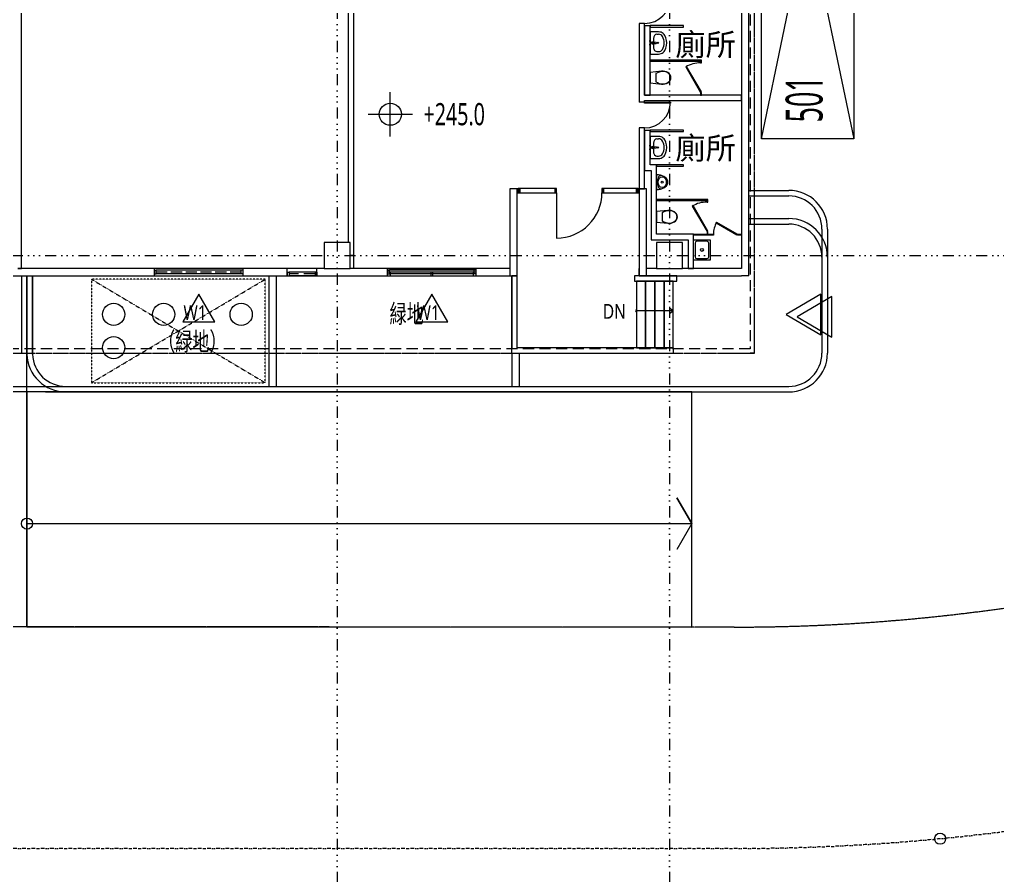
# Model space of a CAD drawing. Header units: millimetres. Extents: x -32710 to 654186, y -254124 to 420220.
# Drawn here: x 273200 to 299677, y -16793 to 6389 of the extents above; entities that cross this region are included whole.
import ezdxf
from ezdxf.enums import TextEntityAlignment as Align

# ---------------------------------------------------------------- set-up
doc = ezdxf.new("R2010")
doc.units = ezdxf.units.MM
doc.header["$LTSCALE"] = 1000
for name, pattern in [('H12PL1$0$DIVIDEX2', [0.25, 0.1, -0.05, 0, -0.05, 0, -0.05]), ('H12PL1$0$DOTK1', [0.01, 0.005, -0.005]), ('H12PL1$0$HIDDEN', [0.4, 0.3, -0.1]), ('H12PL1$0$JJP_三點線', [0.9, 0.3, -0.15, 0, -0.15, 0, -0.15, 0, -0.15]), ('H12PL1$0$JJP_虛線(退縮線、投影線、地下室範圍、非屬本工程、圖面分區)', [0.45, 0.3, -0.15]), ('H12PL1$0$雨水排水_路_最新$0$CENTERK3', [0.2749, 0.25, -0.0083, 0.0083, -0.0083]), ('H12PL1$0$雨水排水_路_最新$0$DOTK1', [0.01, 0.005, -0.005])]:
    doc.linetypes.add(name, pattern=pattern)
for name, color, linetype in [('H12PL1$0$A-LABEL-HIGH', 252, 'Continuous'), ('H12PL1$0$A-OBJE-TOIL.3D', 252, 'Continuous'), ('H12PL1$0$A-STRS', 252, 'Continuous'), ('H12PL1$0$A-TEXT', 252, 'Continuous'), ('H12PL1$0$A-WALL-EX', 252, 'Continuous'), ('H12PL1$0$A-WALL-IN', 252, 'Continuous'), ('H12PL1$0$A-WALL-IN.200K拆除', 252, 'Continuous'), ('H12PL1$0$A-ZONE', 252, 'Continuous'), ('H12PL1$0$Door', 252, 'Continuous'), ('H12PL1$0$S-COL', 252, 'Continuous'), ('H12PL1$0$S-GRID', 252, 'Continuous'), ('H12PL1$0$S-WALL', 252, 'Continuous'), ('H12PL1$0$W label', 252, 'Continuous'), ('H12PL1$0$Window', 252, 'Continuous'), ('H12PL1$0$全區配置圖_匯入NEWCUB用_13_0', 252, 'Continuous'), ('H12PL1$0$全區配置圖_匯入NEWCUB用_13_200_TEXT3', 252, 'Continuous'), ('H12PL1$0$全區配置圖_匯入NEWCUB用_13_400_HYOKI', 252, 'Continuous'), ('H12PL1$0$全區配置圖_匯入NEWCUB用_13_KABE1', 252, 'Continuous'), ('H12PL1$0$全區配置圖_匯入NEWCUB用_13_PKG', 252, 'Continuous'), ('H12PL1$0$全區配置圖_匯入NEWCUB用_13_SITE', 252, 'Continuous'), ('H12PL1$0$全區配置圖_匯入NEWCUB用_13_SUGATA3', 252, 'Continuous'), ('H12PL1$0$全區配置圖_匯入NEWCUB用_13_SUGATAD', 252, 'Continuous'), ('H12PL1$0$全區配置圖_匯入NEWCUB用_13_雨水排水経路図最新$0$SUGATAD', 252, 'Continuous'), ('MD-20250424-增加TRAY與FS主管位置調整', 7, 'Continuous')]:
    doc.layers.add(name, color=color, linetype=linetype)
doc.styles.add('H12PL1$0$Standard', font='Microsoft JhengHei.ttf', dxfattribs={"width": 0.8})

# ---------------------------------------------------------------- blocks, each defined once
blk = doc.blocks.new('H12PL1')
at = {"layer": 'H12PL1$0$A-LABEL-HIGH', "lineweight": 0}
for p, q in [((254037.9, 3224.9), (254037.9, 4424.9)), ((253437.9, 3824.9), (254637.9, 3824.9))]:
    blk.add_line(p, q, dxfattribs=at)
blk.add_circle((254037.9, 3824.9), 300, dxfattribs=at)
at = {"layer": 'H12PL1$0$A-OBJE-TOIL.3D', "lineweight": 0}
for p, q in [((261167.3, 5873.8), (261167.3, 5636.2)), ((261258.2, 5989.8), (261304, 5989.8)), ((261157.2, 5768.6), (261172.1, 5768.6)), ((261157.2, 5741.4), (261157.2, 5768.6)), ((261172.1, 5741.4), (261157.2, 5741.4)), ((261258.2, 5520.2), (261304, 5520.2)), ((261226.4, 4923.9), (261226.4, 4815)), ((261226.4, 4815), (261226.4, 4706.1)), ((261157.2, 2938.6), (261172.1, 2938.6)), ((261157.2, 2911.4), (261157.2, 2938.6)), ((261167.3, 3043.8), (261167.3, 2806.2)), ((261258.3, 3159.8), (261304.1, 3159.8)), ((261172.1, 2911.4), (261157.2, 2911.4)), ((261258.3, 2690.2), (261304.1, 2690.2)), ((261401.4, 1153.9), (261401.4, 1045)), ((261401.4, 1045), (261401.4, 936.1)), ((262290, 335), (262290, -35)), ((262610, 385), (262340, 385)), ((262660, -35), (262660, 335)), ((262340, -85), (262610, -85))]:
    blk.add_line(p, q, dxfattribs=at)
at = {"layer": 'H12PL1$0$A-OBJE-TOIL.3D', "lineweight": 0, "flags": 128}
for points in [[(260925, 6225), (261075, 6225)], [(260925, 6225), (260925, 4345)], [(261075, 4345), (261075, 6225)], [(260925, 4345), (261075, 4345)], [(260925, 3395), (261075, 3395)], [(260925, 3395), (260925, 2305)], [(261075, 2455), (261075, 3395)], [(261100, 2455), (261075, 2455)], [(261250, 2455), (261100, 2455)], [(261250, 575), (261250, 2455)], [(260925, 2305), (261075, 2305)], [(261075, 2305), (261100, 2305)], [(261100, 2305), (261100, 425)], [(262100, 575), (261250, 575)], [(262250, 575), (262100, 575)], [(262250, -350), (262250, 575)], [(261100, 425), (261250, 425)], [(261250, 425), (262100, 425)], [(262100, 425), (262100, -350)], [(262100, -350), (262250, -350)]]:
    blk.add_lwpolyline(points, dxfattribs=at)
for points in [[(261075, 6225), (261075, 6185), (261975, 6184.9), (261975, 6224.9)], [(261075, 5455), (261304, 5455), (261337.8, 5457.9), (261370.4, 5466.5), (261400.9, 5480.5), (261428.4, 5499.5), (261451.8, 5522.8), (261470.5, 5549.8), (261500.5, 5615), (261518.8, 5684), (261524.9, 5755), (261518.8, 5826), (261500.5, 5895), (261470.5, 5960.2), (261451.8, 5987.2), (261428.4, 6010.5), (261400.9, 6029.5), (261370.4, 6043.5), (261337.8, 6052.1), (261304, 6055), (261075, 6055)], [(261075, 5791.5), (261075, 5818.5), (261055, 5818.5), (261055, 5791.5)], [(261075, 5691.5), (261075, 5718.5), (261055, 5718.5), (261055, 5691.5)], [(261075, 5285), (261075, 5260), (262440, 5260), (262440, 5285)], [(262461.7, 4427.5), (262061.7, 5120.3), (262040, 5107.8), (262440, 4415)], [(262465, 5285), (262440, 5285), (262440, 5215), (262465, 5215)], [(261471.7, 4645.6), (261515.3, 4658), (261556.3, 4677), (261588.9, 4702.6), (261613.8, 4735.6), (261629.6, 4774), (261635, 4815), (261629.6, 4856), (261613.8, 4894.4), (261588.9, 4927.4), (261556.3, 4953), (261515.3, 4972), (261471.7, 4984.4), (261426.8, 4989.9), (261381.6, 4988.3), (261075, 4956), (261075, 4674), (261381.6, 4641.7), (261426.8, 4640.1)], [(261075, 4938), (261075, 4692), (261080, 4692), (261080, 4938)], [(262465, 4415), (262440, 4415), (262440, 4345), (262465, 4345)], [(261075, 3395), (261075, 3355), (261975, 3354.9), (261975, 3394.9)], [(261075, 2625), (261304.1, 2625), (261337.8, 2627.9), (261370.5, 2636.5), (261401, 2650.5), (261428.4, 2669.5), (261451.9, 2692.8), (261470.6, 2719.8), (261500.5, 2785), (261518.8, 2854), (261525, 2925), (261518.8, 2996), (261500.5, 3065), (261470.6, 3130.2), (261451.9, 3157.2), (261428.4, 3180.5), (261401, 3199.5), (261370.5, 3213.5), (261337.8, 3222.1), (261304.1, 3225), (261075, 3225)], [(261075, 2961.5), (261075, 2988.5), (261055, 2988.5), (261055, 2961.5)], [(261075, 2861.5), (261075, 2888.5), (261055, 2888.5), (261055, 2861.5)], [(261250, 2455), (261250, 2415), (261975, 2414.9), (261975, 2454.9)], [(261249.9, 1785), (261302.9, 1788), (261354.3, 1797.1), (261402.4, 1811.8), (261446, 1831.8), (261483.6, 1856.4), (261514.1, 1885), (261536.6, 1916.6), (261550.3, 1950.2), (261555, 1985), (261550.3, 2019.7), (261536.6, 2053.4), (261514.1, 2085), (261483.6, 2113.5), (261446, 2138.2), (261402.5, 2158.2), (261354.3, 2172.9), (261302.9, 2182), (261250, 2185), (261250, 1985)], [(261250, 1515), (261250, 1490), (262615, 1490), (262615, 1515)], [(262636.7, 657.5), (262236.7, 1350.3), (262215, 1337.8), (262615, 645)], [(262640, 1515), (262615, 1515), (262615, 1445), (262640, 1445)], [(261646.7, 875.6), (261690.3, 888), (261731.3, 907), (261763.9, 932.6), (261788.8, 965.6), (261804.6, 1004), (261810, 1045), (261804.6, 1086), (261788.8, 1124.4), (261763.9, 1157.4), (261731.3, 1183), (261690.3, 1202), (261646.7, 1214.4), (261601.8, 1219.9), (261556.6, 1218.3), (261250, 1186), (261250, 904), (261556.6, 871.7), (261601.8, 870.1)], [(261250, 1168), (261250, 922), (261255, 922), (261255, 1168)], [(263424.5, 553.3), (262861.5, 878.3), (262874, 900), (263437, 575)], [(262250, 550), (262250, 575), (262787, 575), (262787, 550)], [(262640, 645), (262615, 645), (262615, 575), (262640, 575)], [(263437, 550), (263437, 575), (263550, 575), (263550, 550)], [(262700, 425), (262700, -125), (262250, -125), (262250, 425)]]:
    blk.add_lwpolyline(points, close=True, dxfattribs=at)
for points in [[(261132.3, 5730), (261174.2, 5734, 0.1210196), (261183.7, 5737.3), (261236.7, 5743.9, 0.8825663), (261236.7, 5766.1), (261183.7, 5772.7, 0.1210196), (261174.2, 5776), (261132.3, 5780, 1)], [(261132.3, 2900), (261174.3, 2904, 0.1210196), (261183.8, 2907.3), (261236.7, 2913.9, 0.8825663), (261236.7, 2936.1), (261183.8, 2942.7, 0.1210196), (261174.3, 2946), (261132.3, 2950, 1)]]:
    blk.add_lwpolyline(points, format="xyb", close=True, dxfattribs=at)
at = {"layer": 'H12PL1$0$A-OBJE-TOIL.3D', "lineweight": 0}
for centre, radius in [((261282.1, 5755), 17.5), ((261282.1, 2925), 17.5), ((261400, 1985), 30), ((262475, 150), 40)]:
    blk.add_circle(centre, radius, dxfattribs=at)
for centre, radius, start, end in [((261172.1, 5755), 13.6, 270, 90), ((261172.3, 5755), 21.1, 302.77103, 57.22897), ((262440, 4415), 800, 90, 120), ((261172.1, 2925), 13.6, 270, 90), ((261172.4, 2925), 21.1, 302.77103, 57.22897), ((261600.1, 1985), 330.1, 154.54187, 179.99444), ((261365.2, 2096.8), 70, 79.17991, 154.54186), ((261600.1, 1985), 330.1, 179.99444, 205.44702), ((261365.2, 1873.2), 70, 205.44702, 280.80897), ((262615, 645), 800, 90, 120), ((263437, 575), 650, 150, 180), ((262340, 335), 50, 90, 180), ((262610, 335), 50, 0, 90), ((262340, -35), 50, 180, 270), ((262610, -35), 50, 270, 0)]:
    blk.add_arc(centre, radius, start, end, dxfattribs=at)
for centre, major_axis, ratio, start_param, end_param in [((261258.2, 5873.7), (0, 116.1), 0.7836457, 0, 1.5707963), ((261304, 5873.9), (121.2, 0), 0.9565217, 0.4969748, 1.5707963), ((261075, 5755), (381.8, 0), 0.9565217, 5.7862105, 6.7801601), ((261258.2, 5636.3), (0, 116.1), 0.7836457, 1.5707963, 3.1415927), ((261304, 5636.1), (121.2, 0), 0.9565217, 4.712389, 5.7862105), ((261414.4, 4556.9), (0, 425.3), 0.8755459, 6.2595672, 6.8125877), ((261435.8, 4725.5), (0, 256.9), 0.8755459, 5.4383242, 6.3389127), ((261506.2, 4814.2), (0, 138.5), 0.8755459, 4.7182498, 5.3448936), ((261506.2, 4815.8), (0, 138.5), 0.8755459, 4.0798845, 4.7065282), ((261414.4, 5073.1), (0, 425.3), 0.8755459, 2.6121879, 3.1652085), ((261435.8, 4904.5), (0, 256.9), 0.8755459, 3.0858614, 3.98645), ((261258.3, 3043.7), (0, 116.1), 0.7836457, 0, 1.5707963), ((261304.1, 3043.9), (121.2, 0), 0.9565217, 0.4969748, 1.5707963), ((261075, 2925), (381.8, 0), 0.9565217, 5.7862105, 6.7801601), ((261258.3, 2806.3), (0, 116.1), 0.7836457, 1.5707963, 3.1415927), ((261304.1, 2806.1), (121.2, 0), 0.9565217, 4.712389, 5.7862105), ((261589.4, 786.9), (0, 425.3), 0.8755459, 6.2595672, 6.8125877), ((261610.8, 955.5), (0, 256.9), 0.8755459, 5.4383242, 6.3389127), ((261681.2, 1044.2), (0, 138.5), 0.8755459, 4.7182498, 5.3448936), ((261589.4, 1303.1), (0, 425.3), 0.8755459, 2.6121879, 3.1652085), ((261610.8, 1134.5), (0, 256.9), 0.8755459, 3.0858614, 3.98645), ((261681.2, 1045.8), (0, 138.5), 0.8755459, 4.0798845, 4.7065282)]:
    blk.add_ellipse(centre, major_axis=major_axis, ratio=ratio, start_param=start_param, end_param=end_param, dxfattribs=at)
blk.add_ellipse((261400, 1985), major_axis=(0, 145), ratio=0.7724138, dxfattribs=at)
at = {"layer": 'H12PL1$0$A-STRS', "lineweight": 0}
for p, q in [((260950, -700), (260700, -700)), ((260700, -700), (260700, -2500)), ((261200, -700), (260950, -700)), ((260950, -700), (260950, -2500)), ((260950, -2500), (260950, -700)), ((261450, -700), (261200, -700)), ((261200, -700), (261200, -2500)), ((261200, -2500), (261200, -700)), ((261700, -700), (261450, -700)), ((261450, -700), (261450, -2500)), ((261450, -2500), (261450, -700)), ((261700, -2500), (261700, -700)), ((260950, -1500), (260700, -1500)), ((261450, -1500), (260950, -1500)), ((261700, -1500), (261450, -1500)), ((261700, -1500), (261600, -1425)), ((261600, -1575), (261700, -1500)), ((260700, -2500), (260950, -2500)), ((260950, -2500), (261200, -2500)), ((261200, -2500), (261450, -2500)), ((261450, -2500), (261700, -2500))]:
    blk.add_line(p, q, dxfattribs=at)
at = {"layer": 'H12PL1$0$A-STRS', "lineweight": 0, "flags": 128}
blk.add_lwpolyline([(260700, -1525, 1), (260700, -1475, 1)], format="xyb", close=True, dxfattribs=at)
at = {"layer": 'H12PL1$0$A-WALL-EX', "linetype": 'H12PL1$0$JJP_虛線(退縮線、投影線、地下室範圍、非屬本工程、圖面分區)', "lineweight": 0}
for p, q in [((263900, -2530), (263900, 30380)), ((263900, -2650), (263900, -2530)), ((243220, -2650), (263780, -2650)), ((263780, -2650), (263900, -2650))]:
    blk.add_line(p, q, dxfattribs=at)
at = {"layer": 'H12PL1$0$A-WALL-EX', "lineweight": 0}
for p, q in [((247650, -550), (247650, -350)), ((250050, -350), (247650, -350)), ((250050, -550), (250050, -350)), ((251250, -550), (251250, -350)), ((252050, -350), (251250, -350)), ((252050, -550), (252050, -350)), ((256362.5, -350), (253962.5, -350)), ((257475, -550), (257475, -350)), ((260775, -550), (260775, -350)), ((247650, -550), (250050, -550)), ((251250, -550), (252050, -550)), ((253962.5, -550), (256362.5, -550))]:
    blk.add_line(p, q, dxfattribs=at)
at = {"layer": 'H12PL1$0$A-WALL-EX', "linetype": 'H12PL1$0$JJP_虛線(退縮線、投影線、地下室範圍、非屬本工程、圖面分區)', "lineweight": 0, "flags": 128}
for points in [[(263900, -2650), (263900, 30500)], [(263780, 30380), (263780, -2530)], [(263780, 30380), (263780, -2530)], [(263900, -2650), (263900, 30380)], [(263780, -2530), (243220, -2530)], [(263780, -2530), (243220, -2530)], [(243100, -2650), (263900, -2650)], [(243100, -2650), (263780, -2650)], [(263900, -2650), (263780, -2650)], [(263900, -2650), (263900, -2650)]]:
    blk.add_lwpolyline(points, dxfattribs=at)
at = {"layer": 'H12PL1$0$A-WALL-EX', "lineweight": 0, "flags": 128}
for points in [[(263550, 15350), (263550, -350)], [(263750, -550), (263750, 15350)], [(247650, -350), (243950, -350)], [(251250, -350), (250050, -350)], [(252250, -350), (252050, -350)], [(253962.5, -350), (252950, -350)], [(257275, -350), (256362.5, -350)], [(261250, -350), (260975, -350)], [(263550, -350), (261950, -350)], [(243100, -550), (247650, -550)], [(250050, -550), (251250, -550)], [(252050, -550), (253962.5, -550)], [(256362.5, -550), (257475, -550)], [(257325, -550), (257325, -2500)], [(257475, -550), (257325, -550)], [(257475, -2500), (257475, -550)], [(261800, -550), (260650, -550)], [(260650, -550), (260650, -700)], [(260650, -700), (261800, -700)], [(260775, -550), (263550, -550)], [(261800, -700), (261800, -550)], [(263750, -550), (263550, -550)], [(257325, -2650), (257325, -2500)], [(261700, -2500), (257475, -2500)], [(261700, -2500), (261700, -2650)], [(257325, -2650), (261700, -2650)]]:
    blk.add_lwpolyline(points, dxfattribs=at)
at = {"layer": 'H12PL1$0$A-WALL-IN', "lineweight": 0}
for p, q in [((260925, 6285), (260775, 6285)), ((260925, 4155), (260775, 4155)), ((260925, 3455), (260775, 3455))]:
    blk.add_line(p, q, dxfattribs=at)
at = {"layer": 'H12PL1$0$A-WALL-IN', "lineweight": 0, "flags": 128}
for points in [[(244050, -350), (244050, 15300)], [(260775, 6285), (260775, 4155)], [(260925, 4345), (260925, 6285)], [(263550, 4345), (260925, 4345)], [(263550, 4195), (263550, 4345)], [(260925, 4195), (263550, 4195)], [(260925, 4155), (260925, 4195)], [(260775, 3455), (260775, 1800)], [(260925, 1800), (260925, 3455)], [(260775, 1800), (260925, 1800)], [(260975, 1800), (260775, 1800)], [(260775, 1800), (260775, -350)], [(260975, -350), (260975, 1800)], [(253050, 0), (252950, 0)], [(253050, -350), (253050, 0)], [(243950, -350), (244050, -350)]]:
    blk.add_lwpolyline(points, dxfattribs=at)
at = {"layer": 'H12PL1$0$A-WALL-IN.200K拆除', "lineweight": 0}
for p, q in [((257503.5, 1800), (257466.5, 1800)), ((257503.5, 1700), (257466.5, 1700)), ((257503.5, 1700), (257503.5, 1800)), ((260746.5, 1800), (260783.5, 1800)), ((260746.5, 1700), (260746.5, 1800)), ((260746.5, 1700), (260783.5, 1700))]:
    blk.add_line(p, q, dxfattribs=at)
at = {"layer": 'H12PL1$0$A-WALL-IN.200K拆除', "lineweight": 0, "flags": 128}
for points in [[(253050, -350), (253050, 15350)], [(252900, 14650), (252900, 350)], [(257475, 1800), (257275, 1800)], [(257275, 1800), (257275, -350)], [(257503.5, 1800), (257475, 1800)], [(257475, 1800), (257475, 1700)], [(257475, -350), (257475, 1800)], [(257475, 1700), (257503.5, 1700)], [(260775, 1800), (260746.5, 1800)], [(260746.5, 1700), (260775, 1700)], [(260775, 1700), (260775, 1800)]]:
    blk.add_lwpolyline(points, dxfattribs=at)
at = {"layer": 'H12PL1$0$Door', "lineweight": 0}
for p, q in [((260925, 6285), (260775, 6285)), ((260925, 4155), (260775, 4155)), ((260925, 4155), (261625, 4155)), ((260925, 4125), (260925, 4155)), ((261625, 4125), (260925, 4125)), ((261625, 4155), (261625, 4125)), ((260925, 3455), (260775, 3455)), ((257503.5, 1800), (257466.5, 1800)), ((257503.5, 1800), (257466.5, 1800)), ((257503.5, 1700), (257466.5, 1700)), ((257503.5, 1700), (257466.5, 1700)), ((257543.5, 1815), (257503.5, 1815)), ((257503.5, 1815), (257503.5, 1700)), ((257503.5, 1700), (257503.5, 1800)), ((257503.5, 1700), (257503.5, 1800)), ((257503.5, 1700), (257543.5, 1700)), ((257543.5, 1700), (257543.5, 1815)), ((258538.5, 1815), (258498.5, 1815)), ((258498.5, 1815), (258498.5, 1700)), ((258498.5, 1700), (258538.5, 1700)), ((258538.5, 1700), (258538.5, 1815)), ((258538.5, 1700), (258538.5, 470)), ((259808.5, 1815), (259768.5, 1815)), ((259768.5, 1815), (259768.5, 1700)), ((259768.5, 1700), (259808.5, 1700)), ((259808.5, 1700), (259808.5, 1815)), ((260746.5, 1815), (260706.5, 1815)), ((260706.5, 1815), (260706.5, 1700)), ((260706.5, 1700), (260746.5, 1700)), ((260746.5, 1700), (260746.5, 1815)), ((260746.5, 1700), (260746.5, 1800)), ((260746.5, 1700), (260746.5, 1800)), ((260746.5, 1800), (260783.5, 1800)), ((260746.5, 1800), (260783.5, 1800)), ((260746.5, 1700), (260783.5, 1700)), ((260746.5, 1700), (260783.5, 1700)), ((257475, -550), (257475, -350)), ((260775, -550), (260775, -350))]:
    blk.add_line(p, q, dxfattribs=at)
at = {"layer": 'H12PL1$0$Door', "lineweight": 0, "flags": 128}
for points in [[(257543.5, 1700), (258498.5, 1700), (258498.5, 1815), (257543.5, 1815)], [(260706.5, 1815), (259808.5, 1815), (259808.5, 1700), (260706.5, 1700)]]:
    blk.add_lwpolyline(points, close=True, dxfattribs=at)
at = {"layer": 'H12PL1$0$Door', "lineweight": 0}
for centre, radius in [((260925, 6985), 700), ((260925, 4155), 700), ((258538.5, 1700), 1230)]:
    blk.add_arc(centre, radius, 270, 0, dxfattribs=at)
at = {"layer": 'H12PL1$0$S-COL', "lineweight": 0, "flags": 128}
for points in [[(252250, -350), (252950, -350), (252950, 350), (252250, 350)], [(261250, -350), (261950, -350), (261950, 350), (261250, 350)]]:
    blk.add_lwpolyline(points, close=True, dxfattribs=at)
at = {"layer": 'H12PL1$0$S-GRID', "linetype": 'H12PL1$0$JJP_三點線', "lineweight": 0}
for p, q in [((252600, 128250), (252600, -28000)), ((261600, 128250), (261600, -28000)), ((-29000, 0), (289600, 0))]:
    blk.add_line(p, q, dxfattribs=at)
at = {"layer": 'H12PL1$0$S-WALL', "lineweight": 0}
for p, q in [((257275, -330), (257275, -550)), ((257475, -550), (257475, -330)), ((260775, -330), (260775, -550)), ((260975, -550), (260975, -330)), ((257275, -550), (257475, -550)), ((260775, -550), (260975, -550))]:
    blk.add_line(p, q, dxfattribs=at)
at = {"layer": 'H12PL1$0$W label', "lineweight": 0, "flags": 128}
for points in [[(248417, -1800), (249283, -1800), (248850, -1050)], [(254729.5, -1800), (255595.5, -1800), (255162.5, -1050)]]:
    blk.add_lwpolyline(points, close=True, dxfattribs=at)
at = {"layer": 'H12PL1$0$Window', "lineweight": 0}
for p, q in [((247650, -500), (247650, -400)), ((247650, -400), (247700, -400)), ((247650, -500), (247700, -500)), ((250000, -400), (247700, -400)), ((247700, -500), (247700, -400)), ((250000, -500), (247700, -500)), ((250000, -500), (250000, -400)), ((250050, -400), (250000, -400)), ((250050, -500), (250000, -500)), ((250050, -500), (250050, -400)), ((251250, -450), (251250, -550)), ((251250, -450), (251300, -450)), ((252000, -450), (251300, -450)), ((251300, -450), (251300, -550)), ((252000, -450), (252000, -550)), ((252050, -450), (252000, -450)), ((252050, -450), (252050, -550)), ((253962.5, -350), (256362.5, -350)), ((253962.5, -450), (253962.5, -350)), ((253962.5, -500), (253962.5, -400)), ((253962.5, -400), (254012.5, -400)), ((254047.5, -450), (253962.5, -450)), ((253962.5, -550), (253962.5, -450)), ((253962.5, -550), (253962.5, -450)), ((253962.5, -500), (254012.5, -500)), ((256312.5, -400), (254012.5, -400)), ((254012.5, -500), (254012.5, -400)), ((256312.5, -500), (254012.5, -500)), ((254047.5, -550), (254047.5, -450)), ((255137.5, -450), (254047.5, -450)), ((255187.5, -450), (255137.5, -450)), ((255137.5, -450), (255137.5, -550)), ((255187.5, -450), (255137.5, -450)), ((255187.5, -550), (255187.5, -450)), ((256277.5, -450), (255187.5, -450)), ((256362.5, -450), (256277.5, -450)), ((256277.5, -450), (256277.5, -550)), ((256312.5, -500), (256312.5, -400)), ((256362.5, -400), (256312.5, -400)), ((256362.5, -500), (256312.5, -500)), ((256362.5, -450), (256362.5, -350)), ((256362.5, -500), (256362.5, -400)), ((256362.5, -550), (256362.5, -450)), ((256362.5, -550), (256362.5, -450)), ((251250, -550), (251300, -550)), ((252000, -550), (251300, -550)), ((252050, -550), (252000, -550)), ((253962.5, -550), (256362.5, -550)), ((253962.5, -550), (254047.5, -550)), ((254047.5, -550), (255137.5, -550)), ((255137.5, -550), (255187.5, -550)), ((255137.5, -550), (255187.5, -550)), ((255187.5, -550), (256277.5, -550)), ((256277.5, -550), (256362.5, -550))]:
    blk.add_line(p, q, dxfattribs=at)
at = {"layer": 'H12PL1$0$Window', "linetype": 'H12PL1$0$HIDDEN', "lineweight": 0}
for p, q in [((250000, -450), (247700, -450)), ((256312.5, -450), (254012.5, -450))]:
    blk.add_line(p, q, dxfattribs=at)
at = {"layer": 'H12PL1$0$Window', "linetype": 'H12PL1$0$JJP_虛線(退縮線、投影線、地下室範圍、非屬本工程、圖面分區)', "lineweight": 0}
blk.add_line((252000, -500), (251300, -500), dxfattribs=at)
at = {"layer": 'H12PL1$0$全區配置圖_匯入NEWCUB用_13_400_HYOKI', "lineweight": 0, "flags": 128}
blk.add_lwpolyline([(264758.7, -1600), (265699.8, -2148.9), (265699.8, -1045.8)], close=True, dxfattribs=at)
at = {"layer": 'H12PL1$0$全區配置圖_匯入NEWCUB用_13_KABE1', "lineweight": 0}
for p, q in [((263750, -550), (263750, 15550)), ((185100, -550), (244150, -550)), ((244150, -550), (253962.5, -550)), ((256362.5, -550), (257325, -550))]:
    blk.add_line(p, q, dxfattribs=at)
at = {"layer": 'H12PL1$0$全區配置圖_匯入NEWCUB用_13_PKG', "lineweight": 0, "flags": 128}
blk.add_lwpolyline([(264087.8, 3158.6), (265337.8, 9158.6), (266587.8, 3158.6)], dxfattribs=at)
blk.add_lwpolyline([(264087.8, 3158.6), (264087.8, 9158.6), (266587.8, 9158.6), (266587.8, 3158.6)], close=True, dxfattribs=at)
at = {"layer": 'H12PL1$0$全區配置圖_匯入NEWCUB用_13_SITE', "lineweight": 0}
for p, q in [((263750, 1763.2), (264825, 1763.2)), ((263750, 1613.2), (264825, 1613.2)), ((263750, 1000), (264825, 1000)), ((263750, 850), (264825, 850)), ((265725, 713.2), (265725, -2646.4)), ((265875, 713.2), (265875, -2646.4)), ((265725, -50), (265725, -2646.4)), ((265875, -50), (265875, -2646.4)), ((244050, -550), (244050, -2646.4)), ((244200, -10064.8), (244200, -550)), ((244200, -550), (244200, -2646.4)), ((244200, -550), (244200, -2643.5)), ((244200.4, -2675), (244200.4, -550)), ((244350, -550), (244350, -2643.7)), ((244350.5, -2675), (244350.5, -550)), ((250750, -550), (250750, -3550)), ((250750, -550), (250750, -3550)), ((250950, -550), (250950, -3550)), ((250950, -550), (250950, -3550)), ((257325, -2650), (257325, -3550)), ((257325, -2650), (257325, -3550)), ((257525, -2650), (257525, -3550)), ((257525, -2650), (257525, -3550)), ((244200, -3696.4), (242943.3, -3696.4)), ((243029.9, -3546.4), (264825, -3546.4)), ((244700, -3696.4), (264825, -3696.4)), ((245100, -3696.4), (264825, -3696.4)), ((245250, -3546.4), (264825, -3546.4))]:
    blk.add_line(p, q, dxfattribs=at)
at = {"layer": 'H12PL1$0$全區配置圖_匯入NEWCUB用_13_SITE', "lineweight": 0, "flags": 128}
blk.add_lwpolyline([(256191.7, -3696.4), (251701.6, -3696.4), (249187.6, -3696.4), (244200, -3696.4), (244200, -10061.9), (262200, -10064.8), (262200, -3696.4)], close=True, dxfattribs=at)
blk.add_lwpolyline([(244200, -7262.4), (262200, -7262.4), (261800, -6562.4), (262200, -7262.4), (261800, -7962.4)], dxfattribs=at)
at = {"layer": 'H12PL1$0$全區配置圖_匯入NEWCUB用_13_SITE', "lineweight": 0}
blk.add_circle((244200, -7262.4), 150, dxfattribs=at)
for centre, radius, start, end in [((264825, 713.2), 1050, 0, 90), ((264825, 713.2), 900, 0, 90), ((264825, -50), 1050, 0, 90), ((264825, -50), 900, 0, 90), ((264825, -2646.4), 900, 270, 0), ((264825, -2646.4), 1050, 270, 0), ((264825, -2646.4), 1050, 270, 0), ((264825, -2646.4), 900, 270, 0), ((245250, -2646.4), 1050, 181.55943, 270), ((245250, -2646.4), 900, 181.81942, 270)]:
    blk.add_arc(centre, radius, start, end, dxfattribs=at)
at = {"layer": 'H12PL1$0$全區配置圖_匯入NEWCUB用_13_SUGATA3', "lineweight": 0}
for p, q in [((253962.5, -550), (256362.5, -550)), ((257325, -2650), (257325, -550)), ((257325, -2650), (261800, -2650))]:
    blk.add_line(p, q, dxfattribs=at)
for centre in [(246550, -1596.4), (247900, -1596.4), (250000, -1596.4), (246550, -2496.4)]:
    blk.add_circle(centre, 300, dxfattribs=at)
at = {"layer": 'H12PL1$0$全區配置圖_匯入NEWCUB用_13_SUGATAD', "linetype": 'H12PL1$0$DOTK1', "lineweight": 0}
for p, q in [((263900, -2650), (263900, 26100)), ((245950, -646.4), (250650, -3446.4)), ((245950, -3446.4), (250650, -646.4)), ((245950, -646.4), (250650, -3446.4)), ((245950, -3446.4), (250650, -646.4)), ((245950, -3446.4), (250650, -646.4)), ((245950, -646.4), (250650, -3446.4)), ((243100, -2650), (257325, -2650)), ((257325, -2650), (263750, -2650)), ((263750, -2650), (263900, -2650))]:
    blk.add_line(p, q, dxfattribs=at)
at = {"layer": 'H12PL1$0$全區配置圖_匯入NEWCUB用_13_SUGATAD', "linetype": 'H12PL1$0$DOTK1', "lineweight": 0, "flags": 128}
blk.add_lwpolyline([(245950, -3446.4), (250650, -3446.4), (250650, -646.4), (245950, -646.4)], close=True, dxfattribs=at)
blk.add_lwpolyline([(245950, -3446.4), (250650, -3446.4), (250650, -646.4), (245950, -646.4)], close=True, dxfattribs=at)
blk.add_lwpolyline([(245950, -3446.4), (250650, -3446.4), (250650, -646.4), (245950, -646.4)], close=True, dxfattribs=at)
at = {"layer": 'H12PL1$0$全區配置圖_匯入NEWCUB用_13_雨水排水経路図最新$0$SUGATAD', "lineweight": 0}
for q in [(257325, -550), (261750, -2650)]:
    blk.add_line((257325, -2650), q, dxfattribs=at)
at = {"layer": 'H12PL1$0$全區配置圖_匯入NEWCUB用_13_雨水排水経路図最新$0$SUGATAD', "linetype": 'H12PL1$0$雨水排水_路_最新$0$CENTERK3', "lineweight": 0}
blk.add_line((263352.8, -10066.2), (-40101.1, -9992), dxfattribs=at)
at = {"layer": 'H12PL1$0$全區配置圖_匯入NEWCUB用_13_雨水排水経路図最新$0$SUGATAD', "linetype": 'H12PL1$0$DIVIDEX2', "lineweight": 0, "flags": 128}
blk.add_lwpolyline([(290616.8, 109970.5), (290091.7, 3735.9, -0.0807329), (288341.6, -6706.2, -0.2653443), (282102.6, -12956.4, -0.0824856), (263351.4, -16066.2), (-40102.6, -15992)], format="xyb", dxfattribs=at)
at = {"layer": 'H12PL1$0$全區配置圖_匯入NEWCUB用_13_雨水排水経路図最新$0$SUGATAD', "linetype": 'H12PL1$0$雨水排水_路_最新$0$DOTK1', "lineweight": 0, "flags": 128}
for points in [[(263750, -2650), (263900, -2650), (263900, 26100)], [(243600, -550), (243600, -2650), (257325, -2650)], [(257325, -2650), (263750, -2650)]]:
    blk.add_lwpolyline(points, dxfattribs=at)
at = {"layer": 'H12PL1$0$全區配置圖_匯入NEWCUB用_13_雨水排水経路図最新$0$SUGATAD', "lineweight": 0, "flags": 128}
blk.add_lwpolyline([(265055, -1665.2), (265996.1, -2214.2), (265996.1, -1111.1)], close=True, dxfattribs=at)
at = {"layer": 'H12PL1$0$全區配置圖_匯入NEWCUB用_13_雨水排水経路図最新$0$SUGATAD', "lineweight": 0}
blk.add_circle((268925, -15799.2), 150, dxfattribs=at)
at = {"layer": 'H12PL1$0$全區配置圖_匯入NEWCUB用_13_雨水排水経路図最新$0$SUGATAD', "linetype": 'H12PL1$0$雨水排水_路_最新$0$CENTERK3', "lineweight": 0}
blk.add_arc((263365.7, 41933.8), 52000, 269.98586, 289.10083, dxfattribs=at)
at = {"layer": 'H12PL1$0$全區配置圖_匯入NEWCUB用_13_雨水排水経路図最新$0$SUGATAD', "lineweight": 0}
blk.add_arc((255513.7, 137413.6), 155677.2, 272.885638, 280.178682, dxfattribs=at)
at = {"layer": 'H12PL1$0$A-LABEL-HIGH', "lineweight": 0, "insert": (254937.9, 3515), "char_height": 600, "attachment_point": 7, "style": 'H12PL1$0$Standard'}
blk.add_mtext('\\A1;{\\W0.68;+245.0}', dxfattribs=at)
at = {"layer": 'H12PL1$0$A-TEXT', "linetype": 'Continuous', "lineweight": 0, "insert": (259795.2, -1516.2), "char_height": 400, "attachment_point": 4, "style": 'H12PL1$0$Standard'}
blk.add_mtext('\\A1;DN', dxfattribs=at)
at = {"layer": 'H12PL1$0$A-ZONE', "style": 'H12PL1$0$Standard'}
for p in [(262575, 6012.8), (262575, 3207.7)]:
    blk.add_text('廁所', height=600, dxfattribs=at).set_placement(p, align=Align.TOP_CENTER)
at = {"layer": 'H12PL1$0$W label', "lineweight": 0, "char_height": 400, "attachment_point": 7, "style": 'H12PL1$0$Standard'}
for insert in [(248438.3, -1750), (254750.8, -1750)]:
    blk.add_mtext('\\A1;\\pt0;W1', dxfattribs=dict(at, insert=insert))
at = {"layer": 'H12PL1$0$全區配置圖_匯入NEWCUB用_13_0', "linetype": 'Continuous', "lineweight": 0, "insert": (265757.3, 3601.6), "char_height": 1000, "attachment_point": 7, "rotation": 90, "style": 'H12PL1$0$Standard'}
blk.add_mtext('\\A1;{\\W0.56;501}', dxfattribs=at)
at = {"layer": 'H12PL1$0$全區配置圖_匯入NEWCUB用_13_200_TEXT3', "linetype": 'Continuous', "lineweight": 0, "char_height": 500, "attachment_point": 4, "style": 'H12PL1$0$Standard'}
for s, insert in [('\\A1;{\\W0.68;緑地}', (254016.4, -1605.7)), ('\\A1;{\\W0.68;（緑地）}', (247751.6, -2361.3))]:
    blk.add_mtext(s, dxfattribs=dict(at, insert=insert))

msp = doc.modelspace()

# ---------------------------------------------------------------- block references
at = {"layer": 'MD-20250424-增加TRAY與FS主管位置調整', "color": 8}
msp.add_blockref('H12PL1', (29200, 0), dxfattribs=at)

doc.saveas('drawing.dxf')
